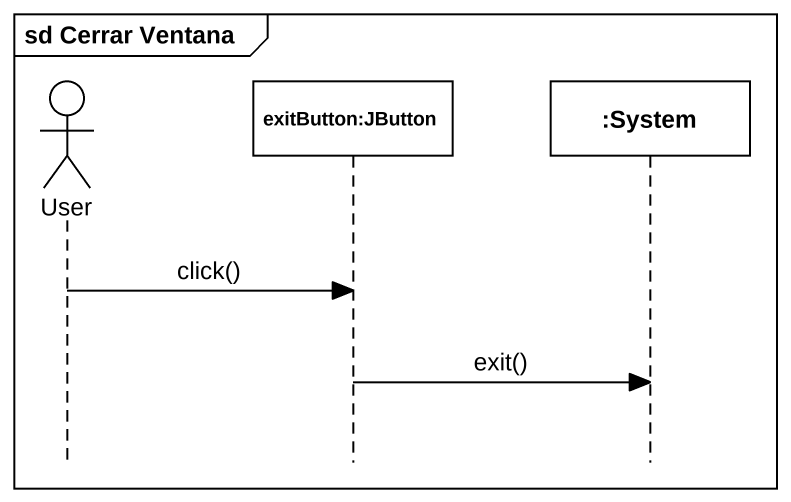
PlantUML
@startuml
mainframe sd Cerrar Ventana
hide footbox
actor User
participant "exitButton:JButton" as exitButton_JButton
participant ":System" as System

User -> exitButton_JButton : click()
exitButton_JButton -> System : exit()
@enduml
